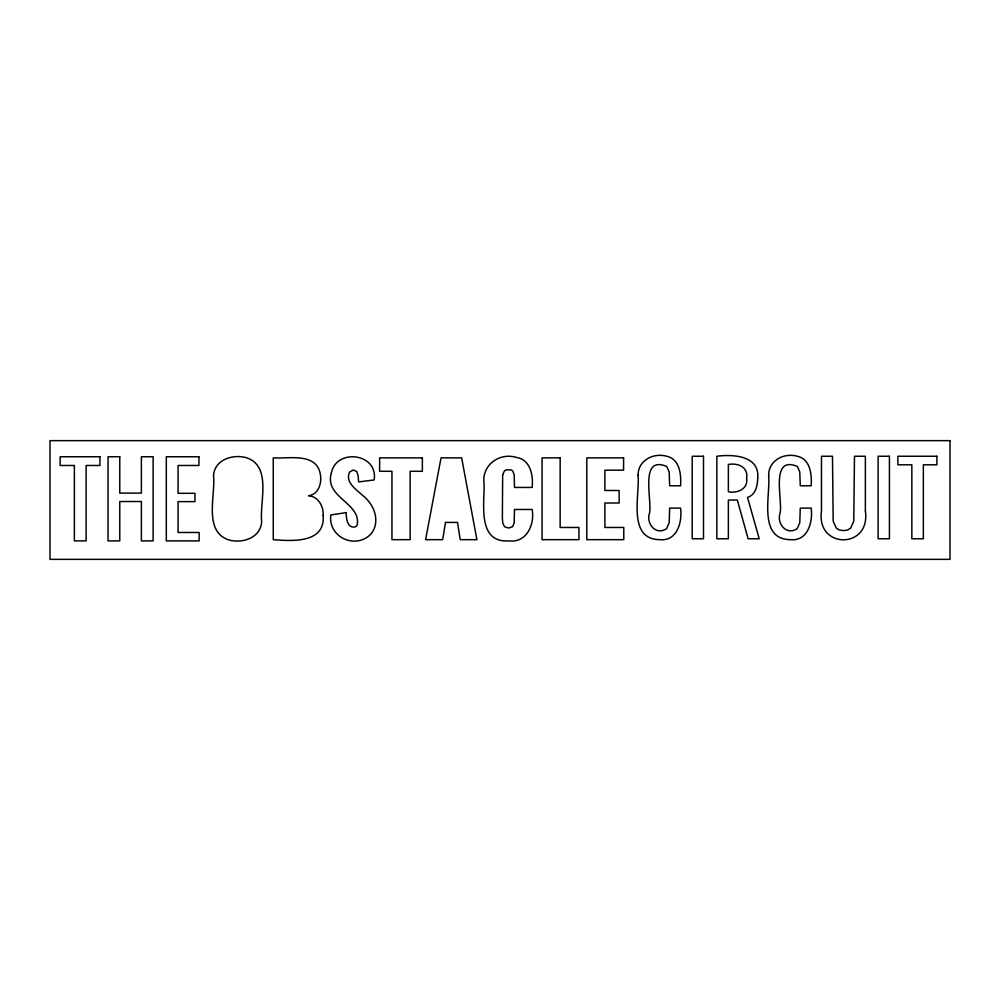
<?xml version="1.0" encoding="UTF-8"?>
<svg xmlns="http://www.w3.org/2000/svg" width="1000" height="1000" viewBox="0 0 1000 1000"><rect width="100%" height="100%" fill="white"/><g stroke="black" fill="none" stroke-linecap="round" stroke-linejoin="round"><path stroke-width="1.5" d="M865.375 510.95C870.962 549.412 815.9 549.388 821.475 510.95L821.475 456.25L832.475 456.25L833.188 521.138L836.237 528.062L839.275 529.975L843.475 530.612L847.725 529.975L850.713 528.062L853.763 521.138L854.475 456.25L865.375 456.25L865.375 510.95M638.05 475.325C640.062 494.75 626.95 539.35 659.8 539.675C677.337 541.45 682.4 521.888 680.575 508.1L669.675 508.1L669.175 522.775L666.625 528.575C656.612 535.725 646.413 524.625 649.2 514.113C653.175 503.088 638.2 454.625 666.725 466.438L669.175 471.938L669.675 485.788L680.575 485.788C681.275 474.675 679.925 459.188 666.725 456.25C653.5 452.45 637.938 460.425 638.05 475.325M768.65 475.325C770.675 494.75 757.562 539.35 790.4 539.675C807.938 541.45 813 521.888 811.188 508.1L800.288 508.1L799.775 522.775L797.225 528.575C787.212 535.725 777.013 524.625 779.8 514.113C783.775 503.088 768.8 454.625 797.325 466.438L799.775 471.938L800.288 485.788L811.188 485.788C811.875 474.675 810.525 459.188 797.325 456.25C784.1 452.45 768.538 460.425 768.65 475.325M502.663 474.825L502.362 518.062L502.762 523.112L504.588 526.75L508.625 528.062L512.663 526.65L514.188 522.812L514.487 509.475L532.163 509.475C534.85 524.587 526.562 543.25 508.625 540.887C477 542.925 484.6 503.288 484.075 484.125C481.213 465.412 499.225 452.013 516.712 457.5C530.688 459.9 533.3 475.675 532.163 487.45L514.487 487.45L514.188 474.625L512.762 470.988L511.125 469.85L506.15 469.85L504.387 470.988L502.663 474.825M323.162 515.438C325.45 543.675 291.737 541.087 273.263 539.675L273.263 457.863C288.225 458.925 315.45 452.362 320.1 473.088C322.25 482.05 319.15 494.25 308.612 495.737C318.337 496.512 323.7 506.475 323.162 515.438M213.525 475.662C215.763 495.163 202.925 531.925 229.262 540.087C242.862 543.612 260.65 537.737 261.663 521.725C259.413 502.25 272.35 465.45 245.8 457.55C232.35 454.087 214.575 459.75 213.525 475.662M746.6 478.15C748.438 489.012 737.35 493.55 728.363 491.8L728.363 464.5C737.6 462.675 748.487 466.9 746.6 478.15M331.325 473.263C324.012 497.413 361.788 503.137 357.1 525.237L355.788 526.675C347.65 529.462 345.938 518.138 346.287 512.612L330.838 514.938C328.062 534.163 349.338 547.3 365.688 538.162A19.212 19.212 0 0 0 375.138 525.788C377.8 514.3 371.887 502.887 363.062 495.737C356.55 489.675 344.913 482.612 349.525 472.1L353.263 469.975L356.7 471.5L358.113 475.637L358.612 481.9L374.175 479.975C378.263 452.812 335.763 448.137 331.325 473.263M757.7 478.15C757.65 485.575 755.638 494.925 747.513 497.4L759.225 538.763L748.125 538.763L737.325 500.05L728.363 500.05L728.363 538.763L716.85 538.763L716.85 456.25C732.775 454.137 759.938 455.475 757.7 478.15M445.487 522.413L442.663 539.675L425.588 539.675L441.05 457.863L461.65 457.863L476.912 539.675L460.238 539.675L457.512 522.413L445.487 522.413M950 440.65L50 440.65L50 559.35L950 559.35L950 440.65M703.5 456.25L692.2 456.25L692.2 538.763L703.5 538.763L703.5 456.25M889.425 456.25L878.112 456.25L878.112 538.763L889.425 538.763L889.425 456.25M936.888 456.25L897.875 456.25L897.875 464.8L911.838 464.8L911.838 538.763L923.35 538.763L923.35 464.8L936.888 464.8L936.888 456.25M99.938 456.75L60.15 456.75L60.15 465.475L74.375 465.475L74.375 540.887L86.112 540.887L86.112 465.475L99.938 465.475L99.938 456.75M119.775 456.75L108.038 456.75L108.038 540.887L119.775 540.887L119.775 501.525L141.387 501.525L141.387 540.887L153.125 540.887L153.125 456.75L141.387 456.75L141.387 493.1L119.775 493.1L119.775 456.75M198.938 456.75L166.312 456.75L166.312 540.887L199.15 540.887L199.15 532.475L178.062 532.475L178.062 501.625L194.988 501.625L194.988 493.312L178.062 493.312L178.062 465.475L198.938 465.475L198.938 456.75M422.362 457.863L379.625 457.863L379.625 471.287L391.95 471.287L391.95 539.675L410.138 539.675L410.138 471.287L422.362 471.287L422.362 457.863M560.15 457.863L542.062 457.863L542.062 539.675L578.938 539.675L578.938 527.463L560.15 527.463L560.15 457.863M623.587 457.863L586.812 457.863L586.812 539.675L623.787 539.675L623.787 527.463L604.9 527.463L604.9 503.013L619.138 503.013L619.138 490.487L604.9 490.487L604.9 470.175L623.587 470.175L623.587 457.863"/></g></svg>
